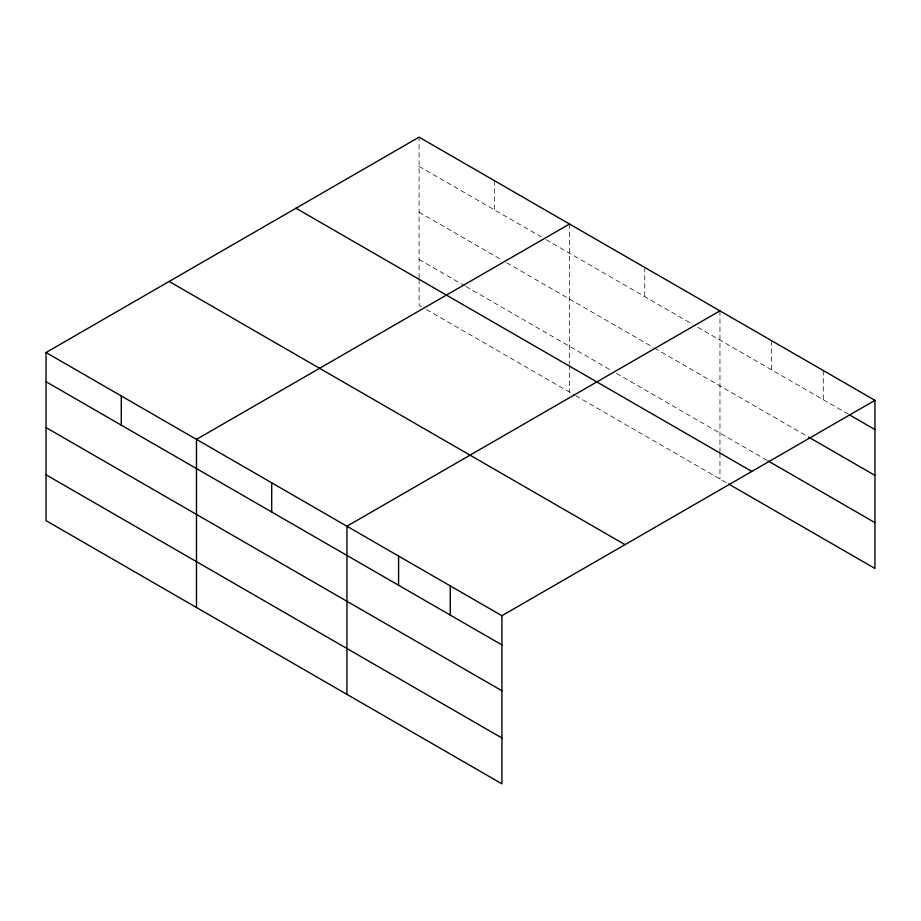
<?xml version="1.0" encoding="UTF-8"?>
<svg xmlns="http://www.w3.org/2000/svg" width="921" height="921" viewBox="0 0 921 921"><rect width="100%" height="100%" fill="white"/><g stroke="black" fill="none" stroke-linecap="round" stroke-linejoin="round"><path stroke-width="0.69" stroke-dasharray="4.61 3.45" d="M419.078 278.061L419.078 137.16M419.078 166.356L541.157 236.835M546.084 239.679L692.822 324.399M697.761 327.254L847.884 413.92M419.078 212.198L501.703 259.906M506.631 262.75L653.369 347.47M654.601 348.184L807.291 436.335M419.078 259.434L464.702 285.775M465.934 286.489L611.44 370.495M616.379 373.339L766.698 460.132M421.542 306.705L419.078 305.288L419.078 279.5M426.481 309.56L574.451 394.982M575.683 395.696L727.337 483.249M823.282 370.518L823.282 399.726M771.625 340.689L771.625 369.897M719.957 310.861L719.957 451.774M719.957 453.201L719.957 478.989M644.735 267.435L644.735 296.643M569.523 224.01L569.523 363.484M569.523 364.912L569.523 392.139M494.301 180.585L494.301 209.781"/><path stroke-width="1.38" d="M46.05 352.524L501.922 615.712L501.922 783.84L46.05 520.653L46.05 352.524L419.078 137.16L874.95 400.347L874.95 568.476L728.569 483.962M569.523 224.01L196.484 439.375L196.484 607.503M719.957 310.861L346.929 526.225L346.929 694.353M501.922 615.712L874.95 400.347M849.116 414.634L874.95 429.554M808.523 437.049L874.95 475.397M767.93 460.845L874.95 522.633M295.986 208.227L751.847 471.425M169.153 281.446L625.014 544.645M46.05 381.72L501.922 644.919M46.05 427.574L501.922 690.762M46.05 474.81L501.922 737.997M450.254 585.883L450.254 615.09M398.586 556.054L398.586 585.261M271.707 482.8L271.707 512.007M121.273 395.949L121.273 425.157"/></g></svg>
